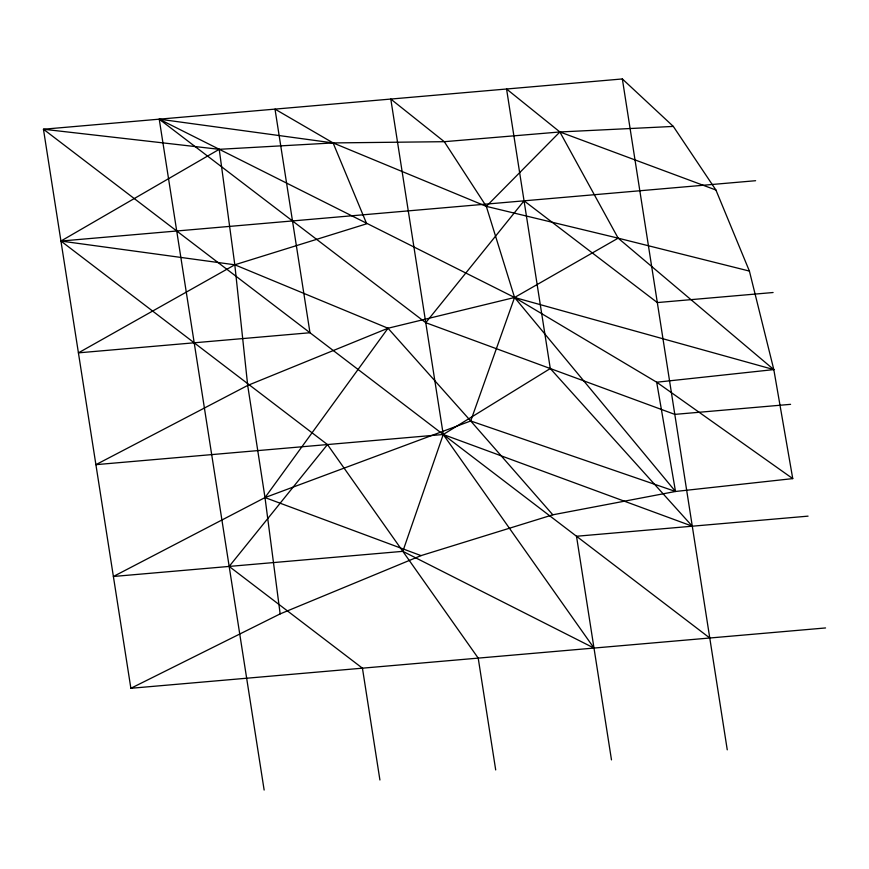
<?xml version="1.0" encoding="UTF-8"?>
<svg xmlns="http://www.w3.org/2000/svg" width="869" height="869" viewBox="0 0 869 869"><rect width="100%" height="100%" fill="white"/><g stroke="black" fill="none" stroke-linecap="round" stroke-linejoin="round"><path stroke-width="1.3" d="M264.143 790.051L159.233 119.172L514.567 297.491L656.692 382.219L675.506 491.474L470.705 420.976L265.002 497.579L113.394 576.484L402.836 551.337L443.244 434.5L390.789 99.066L444.287 141.69L486.314 206.366L514.567 297.491L675.506 491.474L792.745 478.613L773.812 369.597L749.404 271.074L715.915 190.007L673.323 126.418L622.345 78.949L43.45 129.231L130.871 688.291L825.55 627.95M675.506 491.474L552.814 514.806L470.705 420.976L514.567 297.491L618.152 238.16L749.404 271.074M470.705 420.976L388.008 328.243L247.698 385.434L95.905 464.665L443.244 434.5L692.289 526.201L550.283 368.543L506.562 89.007L559.886 131.969L618.152 238.16L773.812 369.597L514.567 297.491L388.008 328.243L265.002 497.579L280.155 613.894L130.871 688.291M673.323 126.418L559.886 131.969L444.287 141.69L333.099 142.929L219.227 149.316L60.939 241.05L327.461 444.559L229.166 566.425L362.438 668.185L379.916 779.993M618.152 238.16L486.314 206.366L333.099 142.929L159.233 119.172L425.756 322.692L524.05 200.815L657.312 302.575L773.095 292.516M486.314 206.366L559.886 131.969L715.915 190.007M550.283 368.543L443.244 434.5L593.994 648.068L402.836 551.337M280.155 613.894L421.031 555.617L552.814 514.806M773.812 369.597L656.692 382.219L792.745 478.613M755.606 180.709L60.939 241.05L234.804 264.795L388.008 328.243M790.584 404.335L674.8 414.383L425.756 322.692M808.061 516.143L576.505 536.26L611.483 759.875M421.031 555.617L265.002 497.579L247.698 385.434L234.804 264.795L219.227 149.316L43.45 129.231L709.767 638.009M327.461 444.559L478.211 658.126L495.699 769.934M622.345 78.949L727.255 749.828M234.804 264.795L78.416 352.857L309.983 332.74L275.006 109.125L333.099 142.929L366.696 223.789L234.804 264.795"/></g></svg>
